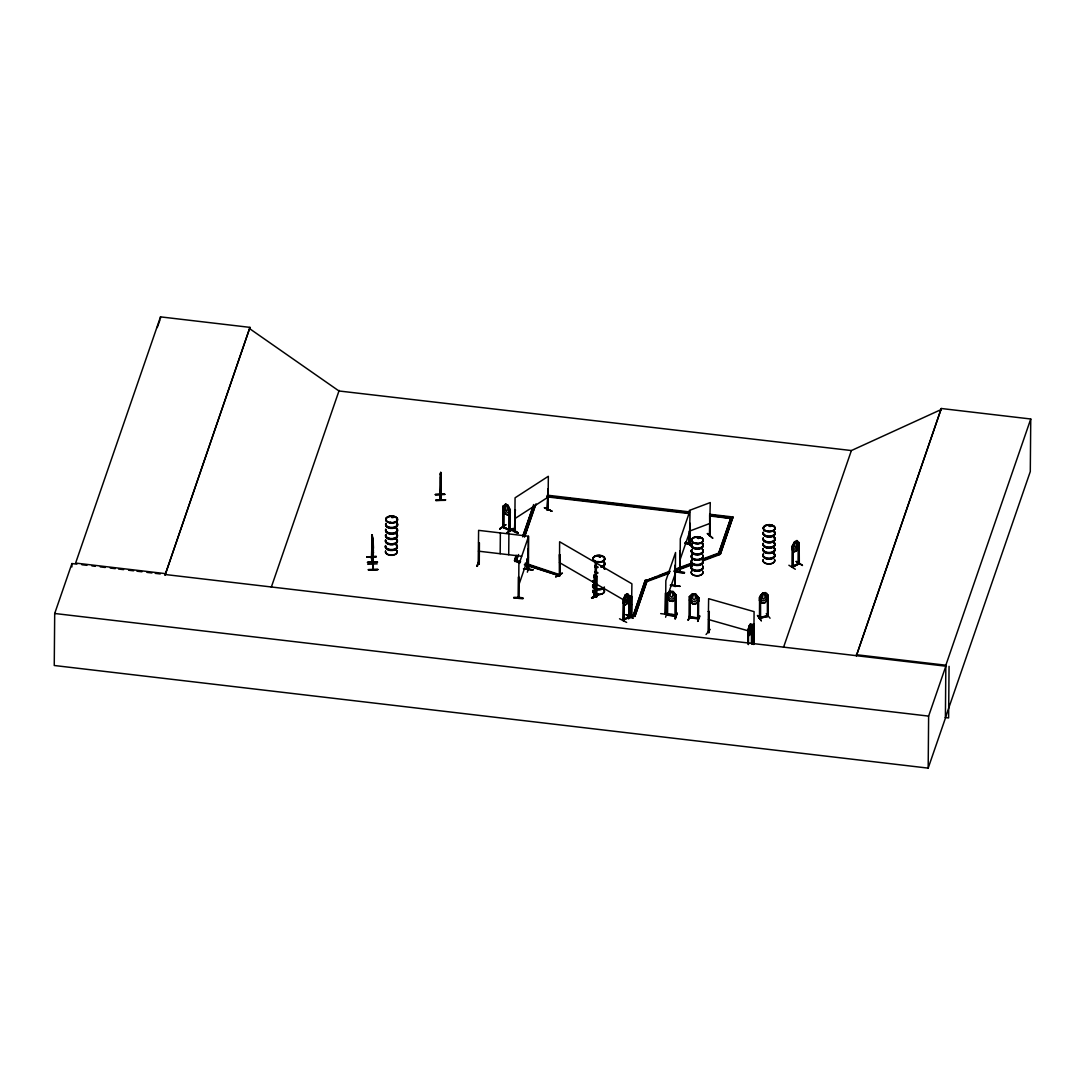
<?xml version="1.0" encoding="UTF-8"?>
<svg xmlns="http://www.w3.org/2000/svg" width="1085" height="1085" viewBox="0 0 1085 1085"><rect width="100%" height="100%" fill="white"/><g stroke="black" fill="none" stroke-linecap="round" stroke-linejoin="round"><path stroke-width="1.5" d="M372.657 540.981L372.833 538.241L373.267 569.53L373.294 543.517M372.982 543.897L372.847 540.371M440.998 478.58L440.429 500.131L439.967 494.733M76.913 564.146L71.922 563.563L54.698 613.486L54.25 665.498L928.177 768.126L945.388 718.216L945.849 665.213L1030.75 419L941.292 408.502L856.391 655.693L941.292 408.502M71.895 566.926L71.922 563.563M160.499 318.38L160.512 316.874L249.97 327.372L165.056 575.104L249.97 327.372M367.53 562.572C377.105 561.745 384.402 562.342 367.53 562.193M367.72 564.295L377.187 563.847M372.426 562.423L371.463 557.636L372.304 534.796L372.169 537.156M372.426 561.176L372.046 562.423L372.603 541.564M371.843 557.636L371.952 544.779M371.979 541.578L372.06 536.18L372.44 546.406L372.033 539.516M372.697 564.742L372.969 539.977M376.346 556.456L366.839 556.89L376.319 556.551M376.997 562.206L376.997 561.84M377.838 569.381C348.868 570.113 397.246 569.069 368.412 569.978M435.383 494.841L444.877 494.19L435.383 494.407M435.885 500.511C465.397 498.842 416.057 500.931 445.365 500.307M440.008 495.275L439.927 493.987L440.401 494.557M440.022 495.33L440.659 472.49M440.849 500.009L440.388 498.774L440.374 500.022M440.347 495.33L440.469 473.874M440.578 473.874L440.822 481.645L440.944 480.872M440.971 478.39C440.917 461.071 440.985 500.158 440.551 477.21M479.068 560.945L476.844 566.302L479 560.999M479.163 563.915L478.214 563.807L478.607 530.362L528.286 536.193L528.219 569.435M478.404 563.847L478.499 562.83L479.258 563.386M478.322 562.83L479.19 563.956M479.258 563.915L479.407 542.92L478.566 542.826M499.71 529.114L505.963 524.638L499.724 528.68M500.171 553.73L500.361 532.925M503.169 506.139L503.033 527.012L510.113 530.592L510.289 509.733L508.011 505.257L505.596 504.037L502.979 506.397L503.955 506.261M503.63 506.722L503.521 527.568L503.928 506.288M506.939 532.667C515.497 525.52 515.606 528.639 507.265 532.857M508.716 554.733L508.892 533.915M509.34 509.584L509.163 530.47L509.882 530.755L509.34 509.584L510.208 509.774M509.204 530.457L509.665 509.163M507.861 515.199L505.542 513.87L503.074 509.475L505.434 513.978L507.929 515.144L510.343 513.056L509.991 509.909M510.994 529.019C515.348 534.132 524.787 535.027 510.981 529.032M513.653 597.74C522.536 596.126 530.009 600.425 513.666 597.659M515.429 530.145L514.439 531.148L515.266 509.964L514.941 530.768M518.535 554.516L516.351 560.85L514.534 560.633L516.189 555.235M515.266 509.964L514.778 531.257L515.063 497.812L548.332 476.288L548.047 509.814L547.152 509.991L547.857 509.57M519.674 563.183L515.009 560.972L515.931 560.077L520.597 561.637M515.931 560.077L515.009 561.623M516.351 560.85L517.993 555.452M518.454 577.098L518.318 597.469M518.711 597.903L518.616 576.623M518.779 596.872L518.603 597.943L518.888 564.498L528.626 536.275L528.409 569.706M532.938 569.856L523.54 568.689L532.952 569.883M527.31 558.585L527.229 569.625L527.242 558.775M528.192 548.874L528.151 570.249L528.232 548.657M529.005 566.478L527.364 572.175M523.54 569.001L532.871 569.747M544.385 507.848L551.926 511.171L544.724 507.617M547.22 509.896L547.979 488.806L547.477 510.153L548.115 508.933L547.233 509.136M547.979 488.806L547.477 510.099M555.791 576.691L562.111 573.124M524.34 564.742L558.572 575.525C561.84 573.802 557.175 575.294 560.023 575.565L559.507 554.394L559.643 575.715L559.494 574.63L525.262 563.196M559.765 575.728L560.118 554.747M598.608 594.268L591.542 597.889L598.296 593.739M592.464 598.038L598.798 594.471M594.282 574.86L594.783 596.058L595.122 575.077L594.282 574.86L594.892 575.213M594.512 574.738L594.471 595.543M594.268 594.743L594.946 595.868M595.95 575.877L596.452 597.076L596.791 576.094L595.95 575.877L596.791 576.094M595.936 595.76L596.397 597.089L596.289 563.101L631.904 583.798L631.402 617.419L631.795 596.438L630.955 596.221L631.334 617.379M596.56 576.23L596.316 597.062M623.739 599.015L623.482 620.62M624.092 599.462L623.916 620.349L623.929 619.535M628.269 618.87L635.01 615.453M628.839 616.321L629.531 615.873L628.88 617.094L628.663 596.004M628.825 617.08L629.639 595.868L627.252 603.572L625.218 604.969L623.156 602.907M629.544 616.66L623.021 620.498L629.205 616.551L629.395 595.624M629.639 595.868L629.273 616.511M630.711 616.985L631.687 616.443L630.819 617.08M631.578 617.175L631.185 596.085M632.975 617.935L626.167 614.558M633.07 616.212L645.236 580.285L647.053 581.14L634.888 616.429L633.07 616.212L645.236 580.285M634.888 616.429L647.053 580.502M669.364 573.26L647.352 581.411L646.334 580.529L669.92 571.144M647.352 581.411L646.334 579.878M665.58 613.473L665.39 613.608M665.146 613.323L665.58 614.232L665.566 592.858L665.186 614.124M665.58 614.164L665.837 580.733L675.562 552.509L675.155 586.483L674.978 585.113M665.607 617.216L667.004 612.238M667.709 593.861L667.573 615.209L666.732 614.381M670.015 614.72L660.684 613.622M674.978 565.597L674.911 585.941M675.06 594.824L674.992 616.144L674.829 615.303M675.358 585.263L675.101 586.497L675.128 565.109M676.864 613.052L675.494 618.803L674.978 618.301M674.816 616.063C676.416 614.354 666.746 612.849 667.478 615.195M675.223 595.028L675.996 595.177L675.155 594.743M669.893 591.135L673.066 591.447L676.145 595.109L675.738 616.212L675.941 595.367M679.875 551.37L679.671 572.229L680.092 571.402M670.462 585.357L679.807 585.981M680.024 550.895L679.739 571.741M680.254 571.049L680.051 572.256L680.309 538.77L690.033 510.547L689.436 543.897M684.499 572.785C666.271 571.375 678.681 571.293 684.486 572.392M688.88 534.661L688.744 543.761L689.775 543.3M688.297 620.294L690.06 614.897L688.229 619.901M689.056 534.81L689.07 543.951M689.233 515.28L689.273 510.479L710.268 502.558L709.454 535.949M689.246 544.494L689.368 531.976M689.572 544.521L689.924 523.187L689.667 544.48L684.933 543.395M689.45 617.528L689.409 596.669L690.358 596.872L689.517 596.764L689.355 617.826L698.482 618.843L698.686 597.781L695.702 594.105L692.528 593.793L689.49 596.764M689.463 616.768L690.168 617.894L690.345 596.547M697.736 621.352L699.459 615.67L697.614 621.393L699.947 616.144M697.519 617.772L697.628 618.803L697.94 597.699M698.36 618.843L697.723 617.772M695.702 594.105L698.767 597.821L698.74 601.131L695.553 603.965L692.447 603.694L689.382 599.964L692.515 603.545M706.064 634.508L710.187 629.381M709.292 611.56L708.369 611.52L709.292 611.56L709.007 632.582L708.112 632.297L708.627 598.703L754.089 611.642L753.804 644.341M708.478 631.375L708.83 632.569L708.112 631.578L709.02 631.823M709.631 515.185L709.753 535.814M709.807 515.334L709.685 536.193L709.983 515.049M709.142 611.737L708.858 632.541M712.587 538.174L707.311 533.576M702.375 561.026L719.653 554.625L718.65 553.092L730.815 517.803M719.653 554.625L718.65 553.092L702.931 558.911M702.917 559.562L718.636 553.73L720.454 553.947L732.972 516.989L709.563 514.249M732.619 518.671L710.878 515.47M732.972 516.989L720.454 553.947M747.823 643.269L747.836 630.439L750.576 623.902L749.206 625.611L748.514 629.639L748.474 644.517M748.175 644.436L748.135 629.924M751.444 643.771L751.525 625.76M751.742 643.853L751.905 625.584M752.108 643.419L752.271 625.814L751.512 626.031L752.271 625.814M752.895 644.287L753.207 624.065L753.98 624.282L753.668 644.504M760.327 617.446L759.351 618.179M759.554 600.642L762.321 603.287L759.419 600.642L759.446 597.347L762.362 593.332L765.305 592.6C768.424 593.454 767.38 596.519 768.085 595.299L768.126 616.253M760.382 597.211L760.422 618.192L760.395 596.872L759.595 597.401L759.459 618.396L759.676 617.623L767.176 615.955L760.083 617.229M761.331 620.796L757.425 615.426L761.263 620.701M767.366 616.47L767.787 615.317M767.393 595.136L767.393 616.497L767.041 615.561M759.663 618.382L768.044 616.28L768.166 595.19M770.052 618.219L766.254 613.608M792.864 566.017L792.091 567.17L799.211 563.725L799.197 542.649L799.306 563.712M792.755 566.044L793.013 567.021L793.203 546.135L792.253 546.298L792.226 549.647L794.518 551.736L796.878 550.502L799.17 545.958L799.116 542.731M799.265 542.703L796.905 540.561L794.532 541.795L792.335 546.338L792.362 567.319L792.565 546.46M792.972 567.007L792.945 545.66L792.348 546.325M795.319 569.245L788.89 565.231M798.289 563.956L798.479 542.771L799.17 542.785M798.506 564.091L798.546 543.11M798.845 563.576L799.292 562.925L798.696 563.278M796.336 561.406L802.398 565.19M928.177 768.126L928.624 716.114L945.835 666.19L165.259 574.521M949.063 666.353L948.615 717.944L945.455 717.578M1030.75 419L1030.289 471.568L945.388 717.782M440.741 475.732L440.808 473.521M373.226 542.92L372.942 569.544L373.199 568.174M440.659 474.85L440.768 472.49M444.864 494.502L435.356 494.529M373.05 541.903L373.118 548.684M366.879 557.08L376.346 556.741M513.734 597.428L523.065 598.486M684.391 573.056L675.087 571.944M527.975 569.394L528.137 568.689L527.052 569.001M666.719 615.141L666.773 594.01C675.25 586.226 664.291 596.275 667.533 593.943M390.342 522.753L390.668 522.075M391.848 517.247L393.353 517.138L392.607 516.691M597.971 561.664L598.011 561.881M597.442 561.732L598.31 562.003L597.971 561.352M600.615 556.7L599.666 556.022L599.462 556.89M696.231 542.88L696.665 542.88M699.12 538.146L697.316 537.943M767.746 531.094L768.695 531.135L768.112 531.514M768.153 531.311L768.37 530.836M770.486 525.574C772.1 527.107 767.407 526.374 769.821 525.452M770.513 526.157L769.645 525.452M372.48 541.252L372.399 541.957L372.209 541.089M372.901 544.819C372.372 540.533 372.291 546.08 372.955 549.973M373.321 548.359L373.443 548.671M371.477 557.568L372.467 561.555M372.874 569.001L372.738 564.241M768.139 615.534L767.393 615.737M372.847 569.489L372.833 538.241L373.023 544.263M372.331 546.406L372.684 544.914M373.281 553.391L373.525 552.007M685.964 541.673L691.294 546.189M373.416 550.271L373.267 551.044L372.155 539.638M625.95 595.082L625.218 599.802L625.909 600.629L627.266 598.472L626.628 594.634L626.031 595.122M371.409 557.161L372.033 562.328M373.294 569.462L372.901 539.381M750.495 628.717L749.613 631.036L750.196 624.987M795.346 541.89L794.546 545.104L795.291 547.437L796.81 545.375L796.105 541.483L795.413 541.93M623.97 620.227L623.088 620.43L623.278 599.693L625.231 595.041L624.201 601.47L625.53 602.568L628.283 598.825L628.31 596.357L627.306 593.78L625.231 595.041L627.428 593.712L629.069 596.235M518.128 532.993L510.913 529.453L518.182 533.02M619.521 618.775L626.655 622.41M749.301 625.638L747.796 630.466M763.365 593.59L762.362 598.093L763.325 599.137L765.21 597.401L764.315 593.359L763.406 593.644M477.373 566.356L479.082 560.633M528.341 568.96L527.337 568.567M518.372 596.723L518.833 597.537M679.793 586.415L670.476 584.923M160.512 316.874L75.611 563.074L165.069 573.585M271.304 587.175L339.157 390.397M522.739 536.221L533.657 504.552M514.534 560.633L516.175 555.886M522.726 536.872L533.115 506.776M524.543 536.438L535.475 504.756M524.543 537.089L536.017 503.82M518.711 585.303L528.436 557.08M666.855 597.292L669.811 601.036L672.958 601.402L675.996 598.432M665.648 601.538L675.385 573.314M680.119 559.575L689.857 531.352M670.978 591.773L672.008 591.827L672.985 594.77L671.968 597.374L669.92 595.855L670.991 591.718M672.985 601.348L669.879 600.887M672.998 591.583L676.145 595.109M672.917 601.307L676.023 598.364M674.965 618.735L676.823 613.011M675.06 618.681L677.271 613.445M692.447 603.694L695.621 604.006L698.754 601.063M689.178 616.985L690.155 616.89M690.277 616.931L697.614 617.785M698.781 597.767L697.736 597.916L698.631 597.835M718.636 553.73L730.802 518.454M783.533 647.325L851.386 450.56L941.292 409.479M157.23 327.548L159.956 319.912M502.721 527.202L509.828 530.768L509.313 529.453M509.679 529.968L503.521 527.025L509.882 529.995M762.416 593.4L760.951 599.476L762.809 600.968L764.708 600.493L766.634 598.066L765.25 592.695C763.135 591.501 757.872 597.889 760.517 597.374M505.624 504.132L504.416 509.272L507.509 512.798L509.096 511.618L509.123 509.15L507.97 505.312L505.556 504.186M623.197 599.72L625.313 595.082M555.737 576.989L562.396 573.233M592.424 598.337L598.825 594.431M499.656 529.005L505.556 524.882M768.031 616.307L759.419 618.206M669.96 591.162L668.401 596.709L670.394 598.906L672.429 599.137L674.504 597.415L673.025 591.528M594.024 594.905L595.028 595.136L594.146 594.973M595.719 595.963L596.153 595.801M595.706 596.641L596.696 596.913M630.724 616.307L631.456 616.66M792.226 549.539L794.518 551.736L796.851 550.448L799.238 545.999M690.06 614.598L688.229 620.186M392.011 517.491L393.312 517.545M391.97 516.908L392.838 517.355M600.412 556.93L599.964 556.049L599.476 556.619M698.089 538.323L698.157 537.523M698.916 538.391L698.686 537.617M769.496 525.601L769.753 526.306M769.591 526.198L769.97 525.425M762.28 603.233L765.264 602.555L768.139 598.486M747.904 633.708L749.192 635.471L750.576 633.83L751.973 628.907L750.481 633.803L750.576 623.902L752 625.611M749.192 635.471L750.562 633.762M753.207 624.065L753.831 624.458M623.129 620.444L629.205 616.551M628.825 616.538L629.463 615.941M558.558 576.176L559.48 575.267L559.616 541.754L595.231 562.437L595.014 595.936L594.268 595.502M689.395 596.723L692.555 593.726L691.036 599.368L693.03 601.565L695.065 601.795L697.14 600.073L695.661 594.187M599.245 556.51L600.48 556.727M698.184 537.468L698.184 537.74M675.86 615.426L667.641 614.49M515.524 510.086L514.71 510.33M515.09 530.009L514.453 530.389L515.158 530.185M507.129 505.407L507.929 510.004L506.37 510.506C505.23 509.611 505.122 504.064 507.197 505.352M514.887 518.616L548.156 497.093M623.739 599.056L623.658 620.145M623.848 599.327L623.088 602.989M625.258 604.86L627.225 603.504L629.3 598.934M623.495 619.861L628.581 616.416M559.941 574.765L559.141 574.63M591.542 597.889L598.622 594.322M799.211 563.725L792.498 567.252M600.358 556.822L599.015 556.768M770.648 526.252L770.119 525.438M478.377 563.63L479.231 563.685M479.136 563.169L478.417 563.101M666.61 614.151L667.519 614.232M674.884 615.114L675.657 615.426M689.233 617.568L698.469 618.599M792.443 566.546L798.519 563.549L792.091 566.411M707.474 533.535L712.804 538.079M689.097 531.284L710.092 523.363M674.639 569.394L691.932 562.993M646.334 580.529L655.76 577.03M658.907 575.864L669.906 571.795M677.772 568.879L690.345 564.214M647.352 580.76L669.364 572.609M674.083 570.859L691.376 564.458M702.375 560.375L719.667 553.974M674.07 571.51L691.362 565.109M392.282 516.867L391.929 517.586M762.321 603.138L765.264 602.555M698.455 618.111L690.277 617.148M544.467 507.739L551.926 511.184M625.869 614.666L633.03 618.26M769.794 525.574L770.608 525.615M770.214 526.266L769.197 526.076M698.523 538.54L697.411 538.119M796.051 561.515L802.452 565.516M372.209 534.796L371.64 536.288M372.277 535.827L372.331 541.361M372.345 536.41L372.494 539.801M372.603 540.696L372.196 534.688M372.277 541.578L372.426 536.505M373.186 543.517L373.443 547.803M372.779 546.582L373.281 553.513M372.955 549.851L373.118 546.596M373.064 551.628L373.186 553.513M367.53 562.586L377.01 562.301M435.858 500.239L445.338 500.049M666.678 614.11L666.8 614.897L675.914 615.995M675.643 616.185L666.651 615.127M684.947 542.961L691.254 543.788L684.947 543.246M670.476 585.208L679.807 586.293M851.25 450.533L338.968 390.98L249.957 328.891M547.328 495.194L689.49 511.889M547.328 495.845L552.346 496.428M557.364 497.025L560.701 497.418M565.719 498.001L570.737 498.585M575.755 499.181L579.105 499.575M584.123 500.158L589.141 500.755M594.16 501.338L599.178 501.935M602.514 502.328L607.532 502.911M612.55 503.508L617.568 504.091M620.918 504.484L625.936 505.067M630.955 505.664L635.973 506.247M639.309 506.641L644.327 507.238M649.345 507.821L654.364 508.417M659.382 509.001L662.732 509.394M667.75 509.977L672.768 510.574M677.786 511.157L681.122 511.55M686.14 512.147L689.49 512.54M714.581 515.483L719.599 516.067M722.935 516.46L727.954 517.057M546.976 496.225L689.138 512.92M546.976 496.876L689.138 513.571M710.878 516.121L730.951 518.481M718.65 553.092L720.454 553.296M478.431 551.166L521.641 556.252M514.548 559.982L516.351 560.199M645.236 580.936L647.053 581.14M666.882 594.105L667.587 594.01M633.07 615.561L634.888 615.778M856.391 654.716L945.849 665.213M81.917 564.742L86.922 565.326M91.913 565.909L95.249 566.302M100.254 566.885L105.259 567.482M110.25 568.065L115.254 568.648M118.59 569.042L123.582 569.625M128.586 570.222L133.591 570.805M136.927 571.198L141.918 571.781M146.923 572.378L151.927 572.961M155.25 573.355L160.254 573.938M54.698 613.486L928.624 716.114M748.501 632.107L749.355 633.03L751.173 628.934L750.644 624.038M708.451 619.508L747.416 630.602M750.657 631.524L753.912 632.447M503.169 526.293L503.467 527.568L503.101 506.18L503.942 506.546M525.262 563.847L559.941 575.525M515.009 560.972L519.674 562.532M525.899 564.62L558.572 575.525M708.274 631.619L708.261 632.379M623.522 599.829L596.113 583.906M559.44 562.559L595.055 583.242M627.455 602.121L631.728 604.603M796.905 540.561L797.963 545.796L796.404 548.549L794.885 549.349L793.393 548.169L794.573 541.863L792.186 546.298M627.347 593.671L629.409 595.733M666.746 597.306L669.865 600.954M750.549 624.011L751.851 625.665M440.334 494.801L440.754 500.077L440.863 474.104M750.101 624.96L750.508 627.266M372.86 540.493L372.942 543.422M440.917 474.267L440.768 472.382L440.144 473.982M440.727 477.183L440.768 479.068M773.958 537.658A5.913 3.363 0.5 0 1 770.228 542.812A5.913 3.363 0.5 0 1 763.257 538.825M774.039 537.292A6.008 3.418 0.5 0 1 770.255 542.527A6.008 3.418 0.5 0 1 763.175 538.486M773.93 542.514A5.927 3.377 0.5 0 1 770.187 547.681A5.927 3.377 0.5 0 1 763.189 543.693M773.944 542.269A5.927 3.377 0.5 0 1 770.187 547.437A5.927 3.377 0.5 0 1 763.203 543.436M773.917 542.134A5.9 3.35 0.5 0 1 770.187 547.274A5.9 3.35 0.5 0 1 763.23 543.3M774.093 531.555A6.008 3.418 0.5 0 1 770.296 536.79A6.008 3.418 0.5 0 1 763.216 532.749M773.971 536.695A5.913 3.363 0.5 0 1 770.241 541.849A5.913 3.363 0.5 0 1 763.27 537.862M774.012 531.921A5.913 3.363 0.5 0 1 770.282 537.075A5.913 3.363 0.5 0 1 763.311 533.088M774.039 537.007A6.008 3.418 0.5 0 1 770.255 542.242A6.008 3.418 0.5 0 1 763.175 538.187M774.093 531.257A6.008 3.418 0.5 0 1 770.296 536.492A6.008 3.418 0.5 0 1 763.216 532.45M774.012 530.958A5.913 3.363 0.5 0 1 770.282 536.112A5.913 3.363 0.5 0 1 763.325 532.125M773.822 554.028A5.913 3.363 0.5 0 1 770.079 559.182A5.913 3.363 0.5 0 1 763.121 555.194M773.903 553.662A6.008 3.418 0.5 0 1 769.333 558.951A6.008 3.418 0.5 0 1 763.528 554.001M774.487 559.616A5.927 3.377 0.5 0 1 769.279 564.051A5.927 3.377 0.5 0 1 763.053 559.996M774.487 559.426A5.927 3.377 0.5 0 1 769.279 563.847A5.927 3.377 0.5 0 1 763.053 559.792M773.917 543.002A5.913 3.363 0.5 0 1 770.174 548.156A5.913 3.363 0.5 0 1 763.216 544.168M773.93 542.69A5.927 3.377 0.5 0 1 770.187 547.857A5.927 3.377 0.5 0 1 763.189 543.856M773.944 547.925A6.008 3.418 0.5 0 1 770.16 553.16A6.008 3.418 0.5 0 1 763.08 549.105M773.822 553.065A5.913 3.363 0.5 0 1 770.092 558.219A5.913 3.363 0.5 0 1 763.121 554.232M773.863 548.278A5.913 3.363 0.5 0 1 770.133 553.431A5.913 3.363 0.5 0 1 763.162 549.458M773.903 553.364A6.008 3.418 0.5 0 1 769.333 558.653A6.008 3.418 0.5 0 1 763.528 553.716M773.958 547.627A6.008 3.418 0.5 0 1 770.16 552.862A6.008 3.418 0.5 0 1 763.08 548.807M773.876 547.328A5.913 3.363 0.5 0 1 770.147 552.468A5.913 3.363 0.5 0 1 763.175 548.495M603.803 562.139A6.008 3.418 0.5 0 1 602.175 566.872M597.672 567.36A6.008 3.418 0.5 0 1 594.878 566.573M597.645 572.419A5.913 3.363 0.5 0 1 594.892 571.646M603.68 567.279A5.913 3.363 0.5 0 1 604.67 568.933M603.721 562.505A5.913 3.363 0.5 0 1 602.121 567.157M597.686 567.645A5.913 3.363 0.5 0 1 594.933 566.858M597.618 572.812A6.008 3.418 0.5 0 1 594.824 572.012M603.748 567.577A6.008 3.418 0.5 0 1 604.765 569.259M603.803 561.84A6.008 3.418 0.5 0 1 600.764 566.967M597.672 567.062A6.008 3.418 0.5 0 1 594.878 566.275M603.735 561.542A5.913 3.363 0.5 0 1 600.737 566.573M597.686 566.682A5.913 3.363 0.5 0 1 594.946 565.895M597.632 573.382A5.913 3.363 0.5 0 1 596.167 573.097M603.667 568.242A5.913 3.363 0.5 0 1 604.359 569.028M597.618 573.097A6.008 3.418 0.5 0 1 594.824 572.31M603.748 567.875A6.008 3.418 0.5 0 1 604.453 568.676M596.126 577.573A5.913 3.363 0.5 0 1 593.82 576.42M604.426 587.134A5.913 3.363 0.5 0 1 597.496 589.752A5.913 3.363 0.5 0 1 592.83 585.778M603.504 589.413A5.927 3.377 0.5 0 1 599.761 594.58A5.927 3.377 0.5 0 1 592.763 590.579M603.504 589.209A5.927 3.377 0.5 0 1 599.761 594.377A5.927 3.377 0.5 0 1 592.763 590.376M596.085 582.754A5.913 3.363 0.5 0 1 593.102 580.8M604.019 587.365A6.008 3.418 0.5 0 1 596.723 589.046A6.008 3.418 0.5 0 1 592.736 585.127M603.097 587.731A5.927 3.377 0.5 0 1 596.031 588.504A5.927 3.377 0.5 0 1 592.83 584.801M596.072 583.716A5.913 3.363 0.5 0 1 592.776 580.909M596.045 583.432A6.008 3.418 0.5 0 1 593.007 581.452M604.019 587.65A6.008 3.418 0.5 0 1 596.709 589.345A6.008 3.418 0.5 0 1 592.736 585.425M596.045 583.133A6.008 3.418 0.5 0 1 593.007 581.153M596.126 578.427A5.913 3.363 0.5 0 1 594.838 577.939M702.863 550.488A5.913 3.363 0.5 0 1 697.669 554.91A5.913 3.363 0.5 0 1 691.47 550.868M702.253 549.336A6.008 3.418 0.5 0 1 697.682 554.625A6.008 3.418 0.5 0 1 691.877 549.675M702.836 555.289A5.927 3.377 0.5 0 1 696.855 559.724A5.927 3.377 0.5 0 1 691.904 554.842M702.836 555.1A5.927 3.377 0.5 0 1 696.855 559.521A5.927 3.377 0.5 0 1 691.904 554.638M702.307 543.599A6.008 3.418 0.5 0 1 697.736 548.888A6.008 3.418 0.5 0 1 691.932 543.938M702.863 549.525A5.913 3.363 0.5 0 1 697.682 553.947A5.913 3.363 0.5 0 1 691.484 549.905M702.226 543.951A5.913 3.363 0.5 0 1 698.482 549.105A5.913 3.363 0.5 0 1 691.525 545.131M702.253 549.037A6.008 3.418 0.5 0 1 697.682 554.327A6.008 3.418 0.5 0 1 691.877 549.39M702.307 543.3A6.008 3.418 0.5 0 1 697.736 548.59A6.008 3.418 0.5 0 1 691.932 543.639M702.226 543.002A5.913 3.363 0.5 0 1 698.496 548.142A5.913 3.363 0.5 0 1 691.525 544.168M702.714 566.858A5.913 3.363 0.5 0 1 696.76 571.266A5.913 3.363 0.5 0 1 691.823 566.397M702.809 566.506A6.008 3.418 0.5 0 1 696.76 570.981A6.008 3.418 0.5 0 1 691.742 566.044M702.7 571.456A5.927 3.377 0.5 0 1 696.719 575.891A5.927 3.377 0.5 0 1 691.755 571.008M702.673 571.334A5.913 3.363 0.5 0 1 696.719 575.755A5.913 3.363 0.5 0 1 691.782 570.886M702.809 555.832A5.913 3.363 0.5 0 1 696.855 560.24A5.913 3.363 0.5 0 1 691.918 555.371M702.836 555.52A5.927 3.377 0.5 0 1 696.855 559.955A5.927 3.377 0.5 0 1 691.904 555.072M702.863 560.769A6.008 3.418 0.5 0 1 696.801 565.244A6.008 3.418 0.5 0 1 691.782 560.308M702.727 565.895A5.913 3.363 0.5 0 1 696.76 570.303A5.913 3.363 0.5 0 1 691.823 565.434M702.768 561.108A5.913 3.363 0.5 0 1 696.801 565.529A5.913 3.363 0.5 0 1 691.864 560.66M702.809 566.207A6.008 3.418 0.5 0 1 696.76 570.696A6.008 3.418 0.5 0 1 691.742 565.746M702.863 560.47A6.008 3.418 0.5 0 1 696.801 564.946A6.008 3.418 0.5 0 1 691.796 560.009M702.768 560.145A5.913 3.363 0.5 0 1 696.814 564.566A5.913 3.363 0.5 0 1 691.877 559.697M396.432 528.965A5.913 3.363 0.5 0 1 392.702 534.118A5.913 3.363 0.5 0 1 385.731 530.131M396.513 528.598A6.008 3.418 0.5 0 1 392.729 533.834A6.008 3.418 0.5 0 1 385.65 529.778M396.391 533.779A5.913 3.363 0.5 0 1 392.661 538.933A5.913 3.363 0.5 0 1 385.69 534.946M385.704 534.607A5.913 3.363 0.5 0 0 392.661 538.594A5.913 3.363 0.5 0 0 396.391 533.44A5.927 3.377 0.5 0 1 392.661 538.73A5.927 3.377 0.5 0 1 385.677 534.729M396.567 522.861A6.008 3.418 0.5 0 1 392.77 528.097A6.008 3.418 0.5 0 1 385.69 524.041M396.445 528.002A5.913 3.363 0.5 0 1 392.716 533.155A5.913 3.363 0.5 0 1 385.745 529.168M396.486 523.214A5.913 3.363 0.5 0 1 392.756 528.368A5.913 3.363 0.5 0 1 385.785 524.38M396.527 528.3A6.008 3.418 0.5 0 1 392.729 533.535A6.008 3.418 0.5 0 1 385.65 529.494M396.567 522.563A6.008 3.418 0.5 0 1 392.784 527.798A6.008 3.418 0.5 0 1 385.704 523.743M396.5 522.251A5.913 3.363 0.5 0 1 392.756 527.405A5.913 3.363 0.5 0 1 385.799 523.418M396.296 545.321A5.913 3.363 0.5 0 1 392.567 550.475A5.913 3.363 0.5 0 1 385.595 546.487M396.378 544.955A6.008 3.418 0.5 0 1 392.58 550.19A6.008 3.418 0.5 0 1 385.5 546.148M396.256 550.149A5.913 3.363 0.5 0 1 392.512 555.303A5.913 3.363 0.5 0 1 385.555 551.316M396.256 549.81A5.913 3.363 0.5 0 1 392.526 554.964A5.913 3.363 0.5 0 1 385.555 550.977M396.391 534.295A5.913 3.363 0.5 0 1 392.661 539.448A5.913 3.363 0.5 0 1 385.69 535.461M396.405 534.01A5.927 3.377 0.5 0 1 392.661 539.177A5.927 3.377 0.5 0 1 385.663 535.176M396.432 539.218A6.008 3.418 0.5 0 1 392.634 544.453A6.008 3.418 0.5 0 1 385.555 540.411M396.296 544.358A5.913 3.363 0.5 0 1 392.567 549.512A5.913 3.363 0.5 0 1 385.595 545.524M396.351 539.584A5.913 3.363 0.5 0 1 392.607 544.738A5.913 3.363 0.5 0 1 385.65 540.75M396.378 544.67A6.008 3.418 0.5 0 1 392.58 549.905A6.008 3.418 0.5 0 1 385.5 545.85M396.432 538.919A6.008 3.418 0.5 0 1 392.634 544.155A6.008 3.418 0.5 0 1 385.555 540.113M396.351 538.621A5.913 3.363 0.5 0 1 392.621 543.775A5.913 3.363 0.5 0 1 385.65 539.788M692.569 597.062L692.555 598.513L694.603 600.032L695.621 597.428L694.644 594.485L693.627 594.377L692.569 597.062M765.278 530.497A5.913 3.363 0.5 0 0 774.961 528.666A5.913 3.363 0.5 0 0 767.244 524.787A5.913 3.363 0.5 0 0 765.278 530.497M765.264 530.701A5.927 3.377 0.5 0 0 774.975 528.856A5.927 3.377 0.5 0 0 767.231 524.977A5.927 3.377 0.5 0 0 765.264 530.701M765.278 530.999A5.913 3.363 0.5 0 0 774.948 529.168A5.913 3.363 0.5 0 0 767.244 525.289A5.913 3.363 0.5 0 0 765.278 530.999M594.973 561.108A5.927 3.377 0.5 0 0 604.684 559.263A5.927 3.377 0.5 0 0 596.94 555.384A5.927 3.377 0.5 0 0 594.973 561.108M594.987 561.569A5.913 3.363 0.5 0 0 604.657 559.738A5.913 3.363 0.5 0 0 596.953 555.873A5.913 3.363 0.5 0 0 594.987 561.569M594.973 561.298A5.927 3.377 0.5 0 0 604.684 559.467A5.927 3.377 0.5 0 0 596.94 555.574A5.927 3.377 0.5 0 0 594.973 561.298M593.807 576.759A5.927 3.377 0.5 0 0 596.113 577.912A5.927 3.377 0.5 0 1 593.807 576.8M693.478 542.568A5.927 3.377 0.5 0 0 703.188 540.723A5.927 3.377 0.5 0 0 695.444 536.844A5.927 3.377 0.5 0 0 693.478 542.568M693.478 543.029A5.913 3.363 0.5 0 0 703.161 541.198A5.913 3.363 0.5 0 0 695.444 537.319A5.913 3.363 0.5 0 0 693.478 543.029M693.464 542.758A5.927 3.377 0.5 0 0 703.188 540.913A5.927 3.377 0.5 0 0 695.444 537.034A5.927 3.377 0.5 0 0 693.464 542.758M387.752 521.79A5.913 3.363 0.5 0 0 397.435 519.959A5.913 3.363 0.5 0 0 389.718 516.094A5.913 3.363 0.5 0 0 387.752 521.79M387.752 522.292A5.913 3.363 0.5 0 0 397.422 520.461A5.913 3.363 0.5 0 0 389.718 516.582A5.913 3.363 0.5 0 0 387.752 522.292M387.738 521.993A5.927 3.377 0.5 0 0 397.449 520.163A5.927 3.377 0.5 0 0 389.705 516.27A5.927 3.377 0.5 0 0 387.738 521.993"/></g></svg>
